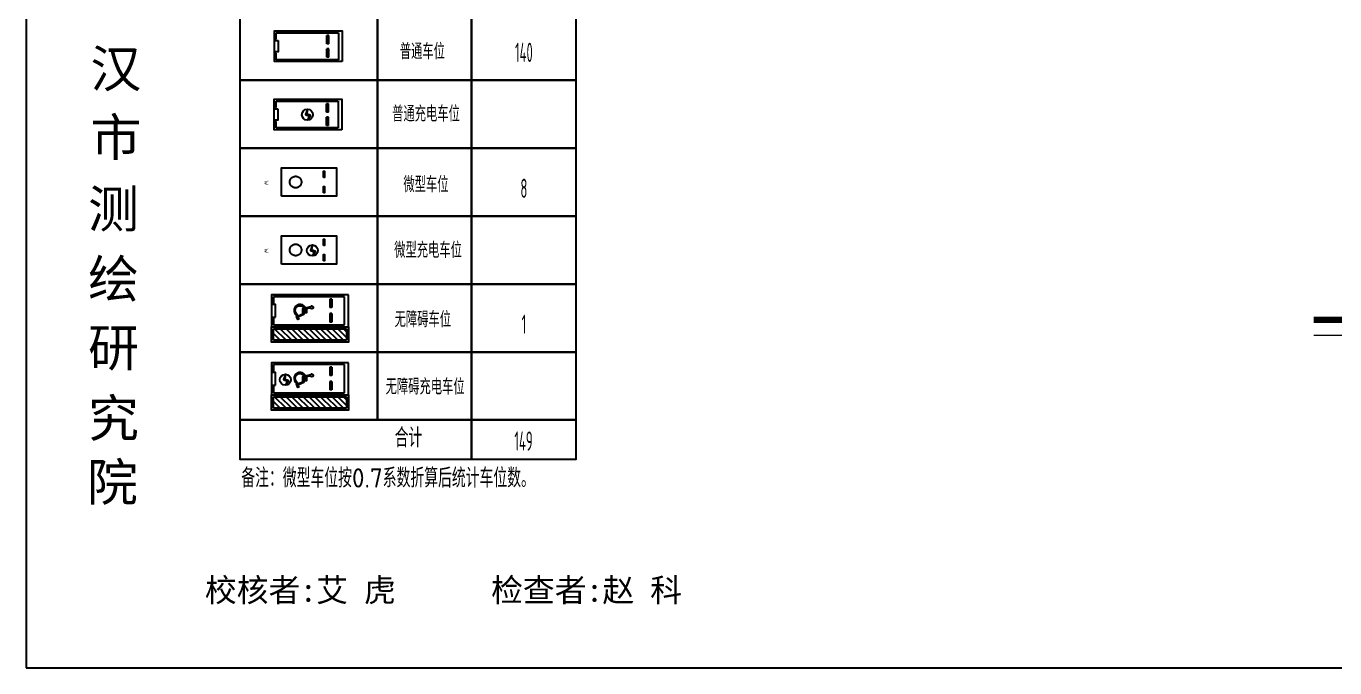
# Model space of a CAD drawing. Extents: x 512858 to 514372, y -232486 to -231710.
# Drawn here: x 512857.6 to 512907.7, y -232264.7 to -232240.1 of the extents above; entities that cross this region are included whole.
import ezdxf
from ezdxf.enums import TextEntityAlignment as Align

# ---------------------------------------------------------------- set-up
doc = ezdxf.new("R2010")
doc.units = 0
doc.header["$LTSCALE"] = 1000
doc.linetypes.add('A地块地下说明备注及图例$0$__DASH', pattern=[0.35, 0.25, -0.1])
for name, color, linetype in [('A地块地下说明备注及图例$0$A-PARK-D', 252, 'Continuous'), ('A地块地下说明备注及图例$0$A-PARK-W', 252, 'Continuous'), ('A地块地下说明备注及图例$0$A-PARK-无障碍', 252, 'Continuous'), ('A地块地下说明备注及图例$0$A-Text', 252, 'Continuous'), ('A地块地下说明备注及图例$0$PUB_TEXT', 252, 'Continuous'), ('B1F_车位$0$A-PARK-W', 252, 'Continuous')]:
    doc.layers.add(name, color=color, linetype=linetype)
doc.layers.add('图廓', color=252, linetype='Continuous', lineweight=9)
doc.layers.add('打印图框', color=252, linetype='Continuous', plot=False)
doc.styles.add('A地块地下说明备注及图例$0$CADReader_TextStyle', font='tssdeng.shx', dxfattribs={"height": 0.2, "bigfont": 'gbcbig.shx'})
doc.styles.add('STYLE1', font='stylu.ttf')
doc.styles.add('宋体', font='simsun.ttc', dxfattribs={"width": 0.7, "height": 10})

msp = doc.modelspace()

# ---------------------------------------------------------------- hatches: boundary and pattern name
at = {"layer": 'A地块地下说明备注及图例$0$A-PARK-无障碍', "ltscale": 5}
h = msp.add_hatch(color=7, dxfattribs=at)
h.paths.add_polyline_path([(512867.948, -232251.176), (512868.003, -232251.152, -1.230017), (512868.229, -232250.866), (512868.28, -232250.853, 1.185847)])
h.paths.add_polyline_path([(512868.282, -232250.933), (512868.282, -232251.074), (512868.331, -232251.074), (512868.331, -232250.92), (512868.477, -232250.881, 3.978031), (512868.49, -232250.827), (512868.184, -232250.909), (512868.184, -232251.107), (512867.947, -232251.208), (512868, -232251.334), (512868.036, -232251.319), (512868.002, -232251.238), (512868.233, -232251.14), (512868.233, -232250.946)])
at = {"layer": 'A地块地下说明备注及图例$0$A-PARK-无障碍', "linetype": 'A地块地下说明备注及图例$0$__DASH'}
h = msp.add_hatch(dxfattribs=at)
h.set_pattern_fill('ANSI31', scale=0.098, angle=270)
h.set_pattern_definition([(315, (513056.0583, -231492.36385), (0.11000814, 0.110008135), [])])
h.paths.add_polyline_path([(512869.862, -232251.681), (512869.862, -232252.122), (512867.069, -232252.122), (512867.069, -232251.681)])
at = {"layer": 'A地块地下说明备注及图例$0$A-PARK-无障碍', "ltscale": 5}
h = msp.add_hatch(color=7, dxfattribs=at)
h.paths.add_polyline_path([(512867.948, -232253.776), (512868.003, -232253.752, -1.230017), (512868.229, -232253.466), (512868.28, -232253.453, 1.185847)])
h.paths.add_polyline_path([(512868.282, -232253.533), (512868.282, -232253.674), (512868.331, -232253.674), (512868.331, -232253.52), (512868.477, -232253.481, 3.978031), (512868.49, -232253.427), (512868.184, -232253.509), (512868.184, -232253.707), (512867.947, -232253.808), (512868, -232253.934), (512868.036, -232253.919), (512868.002, -232253.838), (512868.233, -232253.74), (512868.233, -232253.546)])
at = {"layer": 'A地块地下说明备注及图例$0$A-PARK-无障碍', "linetype": 'A地块地下说明备注及图例$0$__DASH'}
h = msp.add_hatch(dxfattribs=at)
h.set_pattern_fill('ANSI31', scale=0.098, angle=270)
h.set_pattern_definition([(315, (513056.0583, -231494.96385), (0.11000814, 0.110008135), [])])
h.paths.add_polyline_path([(512869.862, -232254.281), (512869.862, -232254.722), (512867.069, -232254.722), (512867.069, -232254.281)])

# ---------------------------------------------------------------- linework, layer by layer
at = {"layer": 'A地块地下说明备注及图例$0$A-PARK-D', "color": 7}
for p, q in [((512869.109, -232240.789), (512869.109, -232240.47)), ((512869.182, -232240.47), (512869.109, -232240.47)), ((512869.182, -232240.789), (512869.182, -232240.47)), ((512869.182, -232240.789), (512869.109, -232240.789)), ((512869.109, -232241.291), (512869.109, -232240.972)), ((512869.182, -232240.972), (512869.109, -232240.972)), ((512869.182, -232241.291), (512869.182, -232240.972)), ((512869.182, -232241.291), (512869.109, -232241.291)), ((512869.099, -232243.402), (512869.099, -232243.083)), ((512869.172, -232243.083), (512869.099, -232243.083)), ((512869.172, -232243.402), (512869.172, -232243.083)), ((512869.172, -232243.402), (512869.099, -232243.402)), ((512869.099, -232243.904), (512869.099, -232243.585)), ((512869.172, -232243.585), (512869.099, -232243.585)), ((512869.172, -232243.904), (512869.172, -232243.585)), ((512869.172, -232243.904), (512869.099, -232243.904))]:
    msp.add_line(p, q, dxfattribs=at)
for points in [[(512869.697, -232241.462), (512867.1, -232241.462), (512867.1, -232240.286), (512869.697, -232240.286)], [(512867.247, -232240.654), (512867.247, -232241.095), (512867.1, -232241.095), (512867.1, -232240.654)], [(512869.687, -232244.075), (512867.09, -232244.075), (512867.09, -232242.899), (512869.687, -232242.899)], [(512867.237, -232243.267), (512867.237, -232243.708), (512867.09, -232243.708), (512867.09, -232243.267)]]:
    msp.add_lwpolyline(points, close=True, dxfattribs=at)
at = {"layer": 'A地块地下说明备注及图例$0$A-PARK-D', "color": 7, "linetype": 'A地块地下说明备注及图例$0$__DASH'}
for points in [[(512867.1, -232240.605), (512867.173, -232240.605), (512867.173, -232240.36), (512869.55, -232240.36), (512869.55, -232241.389), (512867.173, -232241.389), (512867.173, -232241.144), (512867.1, -232241.144)], [(512867.09, -232243.218), (512867.163, -232243.218), (512867.163, -232242.973), (512869.54, -232242.973), (512869.54, -232244.002), (512867.163, -232244.002), (512867.163, -232243.757), (512867.09, -232243.757)]]:
    msp.add_lwpolyline(points, dxfattribs=at)
at = {"layer": 'A地块地下说明备注及图例$0$A-PARK-W', "color": 7, "ltscale": 1000}
for points in [[(512867.375, -232246.608), (512867.375, -232245.53), (512869.482, -232245.53), (512869.482, -232246.608)], [(512868.985, -232245.898), (512868.985, -232245.653), (512869.024, -232245.653), (512869.024, -232245.898)], [(512868.985, -232246.486), (512868.985, -232246.241), (512869.024, -232246.241), (512869.024, -232246.486)], [(512867.375, -232249.208), (512867.375, -232248.13), (512869.482, -232248.13), (512869.482, -232249.208)], [(512868.985, -232248.498), (512868.985, -232248.253), (512869.024, -232248.253), (512869.024, -232248.498)], [(512868.985, -232249.086), (512868.985, -232248.841), (512869.024, -232248.841), (512869.024, -232249.086)]]:
    msp.add_lwpolyline(points, close=True, dxfattribs=at)
at = {"layer": 'A地块地下说明备注及图例$0$A-PARK-W', "color": 7, "linetype": 'A地块地下说明备注及图例$0$__DASH'}
for centre in [(512867.914, -232246.069), (512867.914, -232248.669)]:
    msp.add_circle(centre, 0.221, dxfattribs=at)
at = {"layer": 'A地块地下说明备注及图例$0$A-PARK-无障碍', "color": 7, "ltscale": 5}
for p, q in [((512869.225, -232250.554), (512869.225, -232250.873)), ((512869.298, -232250.554), (512869.225, -232250.554)), ((512869.249, -232250.554), (512869.249, -232250.873)), ((512869.298, -232250.554), (512869.298, -232250.873)), ((512869.298, -232250.873), (512869.225, -232250.873)), ((512869.298, -232251.105), (512869.225, -232251.105)), ((512869.225, -232251.105), (512869.225, -232251.424)), ((512869.249, -232251.105), (512869.249, -232251.424)), ((512869.298, -232251.105), (512869.298, -232251.424)), ((512869.298, -232251.424), (512869.225, -232251.424)), ((512869.225, -232253.154), (512869.225, -232253.473)), ((512869.298, -232253.154), (512869.225, -232253.154)), ((512869.249, -232253.154), (512869.249, -232253.473)), ((512869.298, -232253.154), (512869.298, -232253.473)), ((512869.298, -232253.473), (512869.225, -232253.473)), ((512869.298, -232253.705), (512869.225, -232253.705)), ((512869.225, -232253.705), (512869.225, -232254.024)), ((512869.249, -232253.705), (512869.249, -232254.024)), ((512869.298, -232253.705), (512869.298, -232254.024)), ((512869.298, -232254.024), (512869.225, -232254.024))]:
    msp.add_line(p, q, dxfattribs=at)
for points in [[(512869.935, -232250.383), (512866.995, -232250.383), (512866.995, -232251.608), (512869.935, -232251.608)], [(512867.142, -232251.24), (512867.142, -232250.75), (512866.995, -232250.75), (512866.995, -232251.24)], [(512869.935, -232251.608), (512869.935, -232252.196), (512866.995, -232252.196), (512866.995, -232251.608)], [(512869.935, -232252.983), (512866.995, -232252.983), (512866.995, -232254.208), (512869.935, -232254.208)], [(512867.142, -232253.84), (512867.142, -232253.35), (512866.995, -232253.35), (512866.995, -232253.84)], [(512869.935, -232254.208), (512869.935, -232254.796), (512866.995, -232254.796), (512866.995, -232254.208)]]:
    msp.add_lwpolyline(points, close=True, dxfattribs=at)
at = {"layer": 'A地块地下说明备注及图例$0$A-PARK-无障碍', "color": 7, "linetype": 'A地块地下说明备注及图例$0$__DASH', "ltscale": 5}
for points in [[(512866.995, -232251.289), (512867.069, -232251.289), (512867.069, -232251.534), (512869.788, -232251.534), (512869.788, -232250.456), (512867.069, -232250.456), (512867.069, -232250.701), (512866.995, -232250.701)], [(512866.995, -232253.889), (512867.069, -232253.889), (512867.069, -232254.134), (512869.788, -232254.134), (512869.788, -232253.056), (512867.069, -232253.056), (512867.069, -232253.301), (512866.995, -232253.301)]]:
    msp.add_lwpolyline(points, dxfattribs=at)
at = {"layer": 'A地块地下说明备注及图例$0$A-PARK-无障碍', "color": 7, "ltscale": 5}
for points in [[(512868.003, -232251.152, -1.230017), (512868.229, -232250.866), (512868.28, -232250.853, 1.185847), (512867.948, -232251.176)], [(512868.233, -232251.14), (512868.002, -232251.238), (512868.036, -232251.319), (512868, -232251.334), (512867.947, -232251.208), (512868.184, -232251.107), (512868.184, -232250.909), (512868.49, -232250.827, -3.978031), (512868.477, -232250.881), (512868.331, -232250.92), (512868.331, -232251.074), (512868.282, -232251.074), (512868.282, -232250.933), (512868.233, -232250.946)], [(512868.003, -232253.752, -1.230017), (512868.229, -232253.466), (512868.28, -232253.453, 1.185847), (512867.948, -232253.776)], [(512868.233, -232253.74), (512868.002, -232253.838), (512868.036, -232253.919), (512868, -232253.934), (512867.947, -232253.808), (512868.184, -232253.707), (512868.184, -232253.509), (512868.49, -232253.427, -3.978031), (512868.477, -232253.481), (512868.331, -232253.52), (512868.331, -232253.674), (512868.282, -232253.674), (512868.282, -232253.533), (512868.233, -232253.546)]]:
    msp.add_lwpolyline(points, format="xyb", close=True, dxfattribs=at)
at = {"layer": 'A地块地下说明备注及图例$0$A-PARK-无障碍', "color": 7, "linetype": 'A地块地下说明备注及图例$0$__DASH', "ltscale": 5}
for points in [[(512869.862, -232251.681), (512869.862, -232252.122), (512867.069, -232252.122), (512867.069, -232251.681)], [(512869.862, -232254.281), (512869.862, -232254.722), (512867.069, -232254.722), (512867.069, -232254.281)]]:
    msp.add_lwpolyline(points, close=True, dxfattribs=at)
at = {"layer": 'A地块地下说明备注及图例$0$A-Text', "color": 0}
for points in [[(512865.781, -232239.572), (512865.781, -232242.172), (512871.048, -232242.172), (512871.048, -232239.572)], [(512871.048, -232239.572), (512871.048, -232242.172), (512874.648, -232242.172), (512874.648, -232239.572)], [(512874.648, -232239.572), (512874.648, -232242.172), (512878.648, -232242.172), (512878.648, -232239.572)], [(512865.781, -232242.172), (512865.781, -232244.772), (512871.048, -232244.772), (512871.048, -232242.172)], [(512871.048, -232242.172), (512871.048, -232244.772), (512874.648, -232244.772), (512874.648, -232242.172)], [(512874.648, -232242.172), (512874.648, -232244.772), (512878.648, -232244.772), (512878.648, -232242.172)], [(512865.781, -232244.772), (512865.781, -232247.372), (512871.048, -232247.372), (512871.048, -232244.772)], [(512871.048, -232244.772), (512871.048, -232247.372), (512874.648, -232247.372), (512874.648, -232244.772)], [(512874.648, -232244.772), (512874.648, -232247.372), (512878.648, -232247.372), (512878.648, -232244.772)], [(512865.781, -232247.372), (512865.781, -232249.972), (512871.048, -232249.972), (512871.048, -232247.372)], [(512871.048, -232247.372), (512871.048, -232249.972), (512874.648, -232249.972), (512874.648, -232247.372)], [(512874.648, -232247.372), (512874.648, -232249.972), (512878.648, -232249.972), (512878.648, -232247.372)], [(512865.781, -232249.972), (512865.781, -232252.572), (512871.048, -232252.572), (512871.048, -232249.972)], [(512871.048, -232249.972), (512871.048, -232252.572), (512874.648, -232252.572), (512874.648, -232249.972)], [(512874.648, -232249.972), (512874.648, -232252.572), (512878.648, -232252.572), (512878.648, -232249.972)], [(512865.781, -232252.572), (512865.781, -232255.172), (512871.048, -232255.172), (512871.048, -232252.572)], [(512871.048, -232252.572), (512871.048, -232255.172), (512874.648, -232255.172), (512874.648, -232252.572)], [(512874.648, -232252.572), (512874.648, -232255.172), (512878.648, -232255.172), (512878.648, -232252.572)], [(512865.781, -232255.172), (512865.781, -232256.672), (512874.648, -232256.672), (512874.648, -232255.172)], [(512874.648, -232255.172), (512874.648, -232256.672), (512878.648, -232256.672), (512878.648, -232255.172)]]:
    msp.add_lwpolyline(points, close=True, dxfattribs=at)
at = {"layer": 'B1F_车位$0$A-PARK-W', "color": 7}
for points in [[(512868.366, -232243.284), (512868.294, -232243.488), (512868.437, -232243.551), (512868.366, -232243.704)], [(512868.366, -232243.284), (512868.34, -232243.453), (512868.489, -232243.516), (512868.366, -232243.704)], [(512868.553, -232248.478), (512868.481, -232248.683), (512868.624, -232248.745), (512868.553, -232248.898)], [(512868.553, -232248.478), (512868.527, -232248.648), (512868.676, -232248.71), (512868.553, -232248.898)], [(512867.521, -232253.424), (512867.45, -232253.628), (512867.593, -232253.691), (512867.521, -232253.844)], [(512867.521, -232253.424), (512867.495, -232253.593), (512867.645, -232253.656), (512867.521, -232253.844)]]:
    msp.add_lwpolyline(points, dxfattribs=at)
for centre in [(512868.366, -232243.494), (512868.553, -232248.688), (512867.521, -232253.634)]:
    msp.add_circle(centre, 0.21, dxfattribs=at)
at = {"layer": '图廓', "color": 7, "const_width": 0.241}
msp.add_lwpolyline([(512906.871, -232251.343), (512926.692, -232251.343)], dxfattribs=at)
at = {"layer": '图廓', "color": 7}
msp.add_lwpolyline([(512906.871, -232251.929), (512926.692, -232251.929)], dxfattribs=at)
at = {"layer": '打印图框', "color": 6, "ltscale": 0.5}
msp.add_lwpolyline([(512857.603, -232264.653), (512993.573, -232264.653), (512993.573, -232162.685), (512857.603, -232162.685)], close=True, dxfattribs=at)

# ---------------------------------------------------------------- texts
at = {"layer": 'A地块地下说明备注及图例$0$A-PARK-W', "color": 7, "style": 'A地块地下说明备注及图例$0$CADReader_TextStyle'}
for p in [(512866.676, -232246.009), (512866.676, -232248.609)]:
    msp.add_text('W', height=0.147, rotation=270, dxfattribs=at).set_placement(p, align=Align.BOTTOM_LEFT)
at = {"layer": 'A地块地下说明备注及图例$0$PUB_TEXT', "color": 0, "style": 'A地块地下说明备注及图例$0$CADReader_TextStyle'}
for s, height, p in [('普通车位', 0.6, (512871.899, -232241.372)), ('普通充电车位', 0.6, (512871.607, -232243.76)), ('微型车位', 0.6, (512872.037, -232246.464)), ('微型充电车位', 0.6, (512871.685, -232248.973)), ('无障碍车位', 0.6, (512871.701, -232251.625)), ('无障碍充电车位', 0.6, (512871.357, -232254.199)), ('合计', 0.735, (512871.702, -232256.218)), ('备注：微型车位按0.7系数折算后统计车位数。', 0.735, (512865.835, -232257.756))]:
    msp.add_text(s, height=height, dxfattribs=at).set_placement(p)
at = {"layer": 'A地块地下说明备注及图例$0$PUB_TEXT', "color": 0, "style": 'A地块地下说明备注及图例$0$CADReader_TextStyle', "width": 0.5}
for s, p in [('140', (512876.649, -232241.476)), ('8', (512876.649, -232246.676)), ('1', (512876.649, -232251.876)), ('149', (512876.635, -232256.346))]:
    msp.add_text(s, height=0.735, dxfattribs=at).set_placement(p, align=Align.CENTER)
at = {"layer": '图廓', "color": 0, "linetype": 'Continuous', "style": 'STYLE1'}
for s, p in [('汉', (512860.06, -232242.446)), ('市', (512860.06, -232245.074)), ('测', (512859.971, -232247.813)), ('绘', (512859.971, -232250.49)), ('研', (512859.971, -232253.119)), ('究', (512859.971, -232255.82)), ('院', (512859.927, -232258.265))]:
    msp.add_text(s, height=1.429, dxfattribs=at).set_placement(p)
at = {"layer": '图廓', "color": 0, "style": '宋体'}
msp.add_text(' 校核者:艾 虎      检查者:赵 科', height=0.89319, dxfattribs=at).set_placement((512863.832, -232262.124))

doc.saveas('drawing.dxf')
